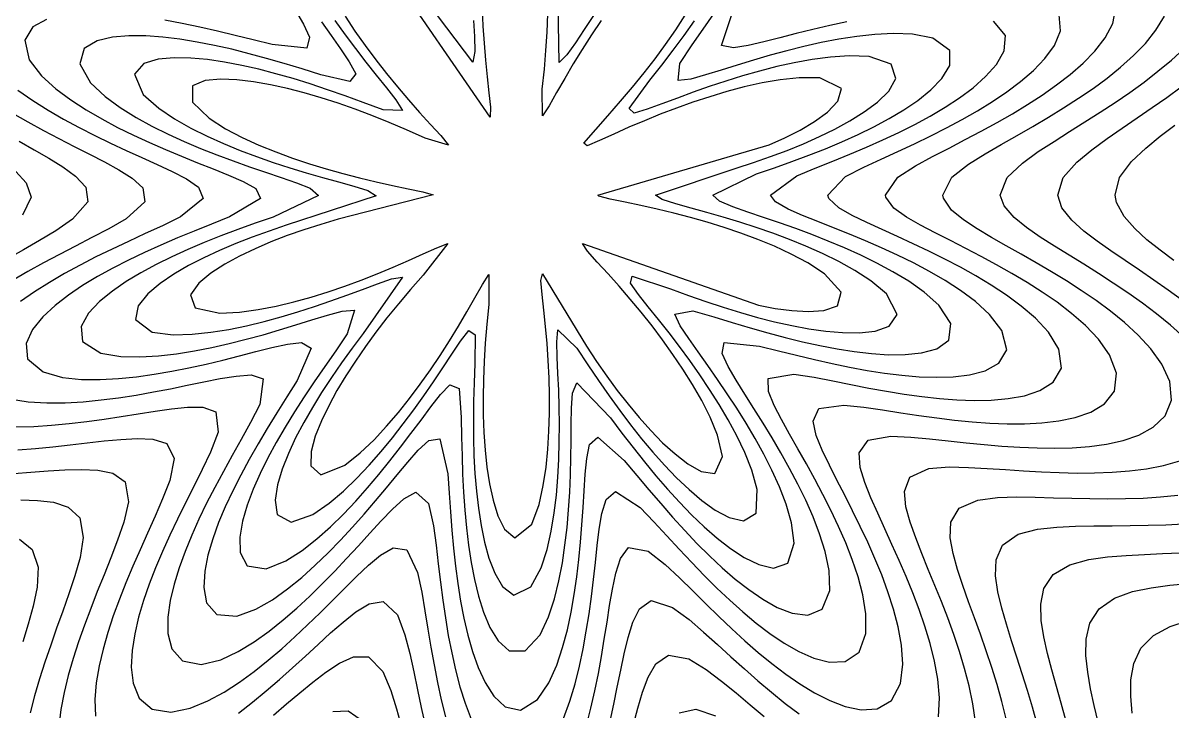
# Model space of a CAD drawing. Extents: x -29.3 to 29.3, y -30.6 to 30.6.
# Drawn here: x -9.74 to 12.98, y -10.2 to 3.41 of the extents above; entities that cross this region are included whole.
import ezdxf

# ---------------------------------------------------------------- set-up
doc = ezdxf.new("R2010")
doc.units = 0
doc.header["$MEASUREMENT"] = 0
doc.layers.get('0').update_dxf_attribs({"linetype": 'CONTINUOUS'})

msp = doc.modelspace()

# ---------------------------------------------------------------- linework, layer by layer
for points in [[(-0.662156, 3.688729), (-0.647646, 3.344615), (-0.62604, 3.004638), (-0.598224, 2.670003), (-0.565416, 2.342982), (-0.529941, 2.028476), (-0.498268, 1.740194), (-0.503238, 1.545787), (-2.569283, 4.542661)], [(1.535735, 3.554263), (1.354306, 3.279778), (1.179856, 3.014642), (1.01298, 2.774094), (0.858376, 2.627589), (0.834803, 4.144458)], [(-4.354295, 3.652652), (-4.195803, 3.38297), (-4.078216, 3.124499), (-4.128517, 2.911057), (-4.816177, 2.980079), (-5.189907, 3.071777), (-5.54874, 3.161747), (-5.901019, 3.247237), (-6.249828, 3.326693), (-6.596598, 3.39889), (-6.942017, 3.462634)], [(-0.832383, 3.454381), (-0.817635, 3.137104), (-0.810992, 2.843836), (-0.848406, 2.631755), (-1.712393, 3.774161)], [(1.398912, -10.486321), (1.487477, -10.143859), (1.565028, -9.80135), (1.6337, -9.459431), (1.695346, -9.118718), (1.75177, -8.779912), (1.804976, -8.443942), (1.857544, -8.112219), (1.913363, -7.787198), (1.979368, -7.473882), (2.070811, -7.184949), (2.232693, -6.965526), (2.622091, -7.03623), (2.956883, -7.301655), (3.236426, -7.564952), (3.500222, -7.824721), (3.758252, -8.080121), (4.014854, -8.330381), (4.272446, -8.574694), (4.532624, -8.812129), (4.796598, -9.041551), (5.0654, -9.261501), (5.340001, -9.470037), (5.621378, -9.664454), (5.910544, -9.840807), (6.208488, -9.993002), (6.51585, -10.110972), (6.831634, -10.176697), (7.148163, -10.155711), (7.433004, -9.988449), (7.608805, -9.654819), (7.65578, -9.270577), (7.629795, -8.89511), (7.563312, -8.533095), (7.471031, -8.182583), (7.360671, -7.841596), (7.236891, -7.508638), (7.102835, -7.182597), (6.960859, -6.862628), (6.812919, -6.548067), (6.660851, -6.238375), (6.506621, -5.933091), (6.352667, -5.631814), (6.202516, -5.334195), (6.062142, -5.040014), (5.943754, -4.749594), (5.879511, -4.466286), (5.992485, -4.217381), (6.488417, -4.152886), (6.883626, -4.192845), (7.255388, -4.246085), (7.617209, -4.301627), (7.973669, -4.355169), (8.326842, -4.404243), (8.677772, -4.447027), (9.026956, -4.48189), (9.37453, -4.507147), (9.720305, -4.520855), (10.063715, -4.52059), (10.403646, -4.503124), (10.738041, -4.463893), (11.063012, -4.396049), (11.37071, -4.28865), (11.6437, -4.123361), (11.84037, -3.871546), (11.880307, -3.520108), (11.743577, -3.15652), (11.522047, -2.845833), (11.265517, -2.576901), (10.990798, -2.336709), (10.704996, -2.11745), (10.411833, -1.914288), (10.113592, -1.72398), (9.811872, -1.544176), (9.507944, -1.373035), (9.202967, -1.208981), (8.89816, -1.050518), (8.595018, -0.896029), (8.295661, -0.74351), (8.00358, -0.590052), (7.725563, -0.430671), (7.478009, -0.254978), (7.315992, -0.034835), (7.309656, 0), (7.554049, 0.360157), (7.905473, 0.583003), (8.240845, 0.764525), (8.568516, 0.934174), (8.890394, 1.100483), (9.206968, 1.267448), (9.518157, 1.437475), (9.823525, 1.612306), (10.122319, 1.793423), (10.413416, 1.982262), (10.695185, 2.180369), (10.965225, 2.389558), (11.21988, 2.612085), (11.453264, 2.850882), (11.65521, 3.10981), (11.806565, 3.393549), (11.868499, 3.704664)], [(-9.280442, 3.47356), (-9.550252, 3.327197), (-9.71067, 3.063678), (-9.620165, 2.678931), (-9.375875, 2.361895), (-9.095223, 2.106673), (-8.799717, 1.886324), (-8.495848, 1.689171), (-8.18661, 1.509148), (-7.873753, 1.342612), (-7.558496, 1.187128), (-7.241826, 1.040916), (-6.92468, 0.902552), (-6.608101, 0.770764), (-6.293449, 0.644243), (-5.982779, 0.52139), (-5.679748, 0.399813), (-5.392234, 0.275033), (-5.14298, 0.135929), (-5.046221, -0.062015), (-5.65754, -0.423946), (-6.013307, -0.569063), (-6.356248, -0.707126), (-6.691319, -0.84507), (-7.020059, -0.985916), (-7.342884, -1.131474), (-7.659638, -1.28311), (-7.969732, -1.442067), (-8.27212, -1.609652), (-8.565143, -1.787392), (-8.846193, -1.977222), (-9.11099, -2.181753), (-9.351982, -2.404701), (-9.554293, -2.651507), (-9.683898, -2.929398), (-9.652726, -3.237263), (-9.347585, -3.49178), (-8.963561, -3.601944), (-8.586734, -3.642211), (-8.218346, -3.64604), (-7.856788, -3.626417), (-7.500933, -3.58991), (-7.150063, -3.540447), (-6.803738, -3.480692), (-6.461716, -3.412652), (-6.123922, -3.338025), (-5.790458, -3.258457), (-5.46166, -3.175814), (-5.138268, -3.092625), (-4.821865, -3.013039), (-4.516292, -2.945489), (-4.233841, -2.913059), (-4.044687, -3.024363), (-4.323859, -3.6618), (-4.526513, -3.988751), (-4.722925, -4.30217), (-4.913049, -4.610771), (-5.096356, -4.917953), (-5.272125, -5.225446), (-5.439431, -5.534272), (-5.597071, -5.845096), (-5.743442, -6.158363), (-5.876319, -6.474339), (-5.99248, -6.79306), (-6.086972, -7.114137), (-6.15159, -7.436166), (-6.171296, -7.754899), (-6.114803, -8.056523), (-5.912462, -8.289709), (-5.517903, -8.320937), (-5.141294, -8.186001), (-4.812073, -7.997731), (-4.511345, -7.784657), (-4.23005, -7.556502), (-3.963364, -7.317971), (-3.708371, -7.071846), (-3.463136, -6.820034), (-3.226276, -6.564021), (-2.996726, -6.305139), (-2.7736, -6.044775), (-2.556072, -5.784628), (-2.343258, -5.527157), (-2.134007, -5.276593), (-1.926491, -5.041866), (-1.71714, -4.84825), (-1.498909, -4.819804), (-1.345228, -5.509875), (-1.317117, -5.893171), (-1.291788, -6.262035), (-1.264154, -6.62336), (-1.231813, -6.979554), (-1.193169, -7.331576), (-1.146875, -7.679703), (-1.091566, -8.02376), (-1.025677, -8.363157), (-0.947247, -8.696793), (-0.853632, -9.022788), (-0.741034, -9.337888), (-0.603598, -9.636076), (-0.431575, -9.90493), (-0.207624, -10.114454), (0.094422, -10.180926), (0.431062, -9.970491), (0.654945, -9.639454), (0.809903, -9.29354), (0.927514, -8.944372), (1.020672, -8.594447), (1.095986, -8.244725), (1.157426, -7.895739), (1.207661, -7.547893), (1.248678, -7.201577), (1.282119, -6.857245), (1.309515, -6.5155), (1.332536, -6.177239), (1.353356, -5.843941), (1.375422, -5.518385), (1.405543, -5.206805), (1.461779, -4.927914), (1.625039, -4.781057), (2.14738, -5.24489), (2.395635, -5.538611), (2.632999, -5.822231), (2.867743, -6.098387), (3.103252, -6.367622), (3.341391, -6.629782), (3.583419, -6.884302), (3.830336, -7.130243), (4.083062, -7.366216), (4.342538, -7.590183), (4.609795, -7.799086), (4.885992, -7.988087), (5.17233, -8.14893), (5.469412, -8.265961), (5.773736, -8.30505), (6.057826, -8.183849), (6.208727, -7.817628), (6.196405, -7.417868), (6.118928, -7.046668), (6.009122, -6.694874), (5.878997, -6.356887), (5.734506, -6.029578), (5.57919, -5.711038), (5.415456, -5.400017), (5.245146, -5.095661), (5.069855, -4.797368), (4.891175, -4.504726), (4.710978, -4.217475), (4.531882, -3.935532), (4.358276, -3.659116), (4.199246, -3.38925), (4.080045, -3.130376), (4.121725, -2.914413), (4.823491, -2.981794), (5.196775, -3.073503), (5.555436, -3.163408), (5.907628, -3.248797), (6.256389, -3.328126), (6.603128, -3.400175), (6.948525, -3.463747), (7.292837, -3.517492), (7.635987, -3.559741), (7.977535, -3.588288), (8.316512, -3.600042), (8.651, -3.59039), (8.977094, -3.551915), (9.286013, -3.471528), (9.554651, -3.323514), (9.711681, -3.057184), (9.616252, -2.672039), (9.370764, -2.356598), (9.089718, -2.102215), (8.794012, -1.882389), (8.490018, -1.685607), (8.180697, -1.505869), (7.867785, -1.339563), (7.552492, -1.184269), (7.235804, -1.038219), (6.918658, -0.899992), (6.602102, -0.768317), (6.287503, -0.641882), (5.976937, -0.519079), (5.674106, -0.397492), (5.387024, -0.272581), (5.138989, -0.132984), (5.036202, 0), (5.561504, 0.383053), (5.922771, 0.532626), (6.268297, 0.671555), (6.605188, 0.809159), (6.935497, 0.949051), (7.25985, 1.093247), (7.578216, 1.243188), (7.890115, 1.400129), (8.194629, 1.565345), (8.490281, 1.74029), (8.774757, 1.926771), (9.044313, 2.127193), (9.29249, 2.344931), (9.506964, 2.584916), (9.660707, 2.854076), (9.684787, 3.15643), (9.445603, 3.441267)], [(-3.844204, 3.431029), (-3.651741, 3.159468), (-3.464295, 2.89486), (-3.291401, 2.639263), (-3.162986, 2.400716), (-3.278804, 2.247804), (-3.856334, 2.383999), (-4.22546, 2.497026), (-4.579713, 2.604529), (-4.927832, 2.705627), (-5.272894, 2.799538), (-5.616288, 2.885458), (-5.958669, 2.96245), (-6.300277, 3.02934), (-6.641024, 3.084582), (-6.980462, 3.126036), (-7.317591, 3.150593), (-7.650384, 3.153437), (-7.974517, 3.126458), (-8.279502, 3.054328), (-8.533996, 2.903455), (-8.622752, 2.599838), (-8.409393, 2.222972), (-8.122672, 1.953759), (-7.819866, 1.732973), (-7.509153, 1.540213), (-7.193577, 1.366886), (-6.874775, 1.208406), (-6.553833, 1.061951), (-6.231615, 0.925604), (-5.908926, 0.797939), (-5.586649, 0.677798), (-5.265911, 0.564106), (-4.948389, 0.45569), (-4.636977, 0.350948), (-4.337688, 0.247064), (-4.066862, 0.137353), (-3.898885, -0.003747), (-4.797287, -0.433096), (-5.149919, -0.554609), (-5.492872, -0.676753), (-5.828803, -0.802442), (-6.158602, -0.933296), (-6.482387, -1.070506), (-6.799774, -1.215158), (-7.109913, -1.368411), (-7.411366, -1.531649), (-7.701804, -1.706663), (-7.977331, -1.895926), (-8.230926, -2.103061), (-8.448301, -2.333652), (-8.594581, -2.596043), (-8.565032, -2.892508), (-8.206282, -3.119581), (-7.811194, -3.187773), (-7.433401, -3.197205), (-7.066626, -3.176), (-6.707809, -3.134648), (-6.355368, -3.078481), (-6.008413, -3.010732), (-5.666444, -2.933616), (-5.329222, -2.848835), (-4.996727, -2.757864), (-4.669173, -2.662194), (-4.347116, -2.563621), (-4.031725, -2.464794), (-3.725593, -2.370565), (-3.435702, -2.292513), (-3.190747, -2.272978), (-3.330263, -2.74154), (-3.560954, -3.076861), (-3.777579, -3.385523), (-3.985588, -3.686893), (-4.1858, -3.98616), (-4.37813, -4.285571), (-4.562073, -4.586332), (-4.736787, -4.889186), (-4.901042, -5.194626), (-5.05307, -5.502974), (-5.190272, -5.814377), (-5.308648, -6.128688), (-5.401594, -6.445081), (-5.457027, -6.760825), (-5.449376, -7.066663), (-5.314018, -7.324731), (-4.933759, -7.38426), (-4.549462, -7.230421), (-4.226768, -7.02425), (-3.935461, -6.79617), (-3.664448, -6.554932), (-3.408402, -6.304604), (-3.164284, -6.047571), (-2.930163, -5.785469), (-2.704716, -5.519591), (-2.486978, -5.251113), (-2.276202, -4.981299), (-2.071761, -4.711744), (-1.873058, -4.444857), (-1.679403, -4.184994), (-1.4898, -3.942015), (-1.302638, -3.747629), (-1.121878, -3.82274), (-1.075814, -4.39668), (-1.069188, -4.783146), (-1.062015, -5.153478), (-1.050688, -5.515915), (-1.033496, -5.873193), (-1.00924, -6.226403), (-0.976828, -6.575889), (-0.935072, -6.921524), (-0.882534, -7.262757), (-0.81733, -7.59851), (-0.736829, -7.926893), (-0.63711, -8.244529), (-0.511859, -8.544889), (-0.349874, -8.813508), (-0.129185, -9.011045), (0.18518, -9.007799), (0.480706, -8.691078), (0.649459, -8.335257), (0.766523, -7.979029), (0.854256, -7.623933), (0.921889, -7.270217), (0.974338, -6.918016), (1.014644, -6.567493), (1.044912, -6.218875), (1.06675, -5.872486), (1.081537, -5.528801), (1.090639, -5.188558), (1.095683, -4.852975), (1.099066, -4.524282), (1.105261, -4.207254), (1.125454, -3.915075), (1.205409, -3.708401), (1.875024, -4.402916), (2.100057, -4.7017), (2.322224, -4.990827), (2.545384, -5.272109), (2.771442, -5.545962), (3.0016, -5.81217), (3.236785, -6.070071), (3.477841, -6.318539), (3.725632, -6.555844), (3.981129, -6.77932), (4.245466, -6.984686), (4.519916, -7.164532), (4.805461, -7.304479), (5.09993, -7.371518), (5.378001, -7.273817), (5.503161, -6.876887), (5.45297, -6.475874), (5.348115, -6.111483), (5.216346, -5.767819), (5.067342, -5.43832), (4.905919, -5.119664), (4.734978, -4.80993), (4.556525, -4.507913), (4.372126, -4.212832), (4.183182, -3.92419), (3.99116, -3.641714), (3.797889, -3.365354), (3.606126, -3.095368), (3.420958, -2.83264), (3.254443, -2.57992), (3.149379, -2.34934), (3.501035, -2.284836), (3.918043, -2.402662), (4.283551, -2.514858), (4.636462, -2.621378), (4.983941, -2.721363), (5.328665, -2.814036), (5.671863, -2.898576), (6.014111, -2.974017), (6.355594, -3.039137), (6.69617, -3.092308), (7.03532, -3.131266), (7.371923, -3.15269), (7.703697, -3.151373), (8.025706, -3.1184), (8.325628, -3.036549), (8.565106, -2.867178), (8.60461, -2.53278), (8.366656, -2.17626), (8.076319, -1.917012), (7.771967, -1.701451), (7.460351, -1.512132), (7.144186, -1.341355), (6.824988, -1.1849), (6.503794, -1.040127), (6.18145, -0.905214), (5.858763, -0.778792), (5.536641, -0.659723), (5.216274, -0.546935), (4.899465, -0.439213), (4.589417, -0.334839), (4.293004, -0.230662), (4.030013, -0.118763), (3.899475, 0), (4.762315, 0.42113), (5.116178, 0.542851), (5.459909, 0.664772), (5.796466, 0.790035), (6.126846, 0.920332), (6.451224, 1.056877), (6.769262, 1.200757), (7.080156, 1.353119), (7.382537, 1.515318), (7.674182, 1.689095), (7.951395, 1.876839), (8.207576, 2.082033), (8.42948, 2.310026), (8.585436, 2.568919), (8.581632, 2.863262), (8.246097, 3.107006), (7.84893, 3.184464), (7.469792, 3.197879), (7.102109, 3.179077), (6.7426, 3.13941), (6.389582, 3.084527), (6.042117, 3.017802), (5.699675, 2.941521), (5.361993, 2.857422), (5.02903, 2.766993), (4.700976, 2.671711), (4.378343, 2.573325), (4.062219, 2.474362), (3.75499, 2.379347), (3.462906, 2.298762), (3.210204, 2.268832), (3.245658, 2.608461), (3.488475, 2.9733), (3.708494, 3.286831), (3.919124, 3.589734)], [(-3.574815, 3.454424), (-3.373978, 3.173563), (-3.169702, 2.89952), (-2.963532, 2.632407), (-2.757792, 2.372757), (-2.556813, 2.121948), (-2.371077, 1.883758), (-2.23951, 1.673401), (-2.624471, 1.689568), (-3.018508, 1.834286), (-3.374798, 1.965307), (-3.721083, 2.087563), (-4.063177, 2.201597), (-4.403287, 2.307264), (-4.742419, 2.404086), (-5.081015, 2.491301), (-5.419169, 2.567801), (-5.75666, 2.631998), (-6.092862, 2.681565), (-6.426454, 2.712922), (-6.754652, 2.720151), (-7.070959, 2.692357), (-7.356853, 2.605921), (-7.539687, 2.397519), (-7.365166, 1.99016), (-7.06119, 1.720025), (-6.746576, 1.509065), (-6.426705, 1.328129), (-6.103493, 1.167189), (-5.778034, 1.021333), (-5.451111, 0.887698), (-5.12339, 0.764428), (-4.795536, 0.650214), (-4.468321, 0.54406), (-4.142775, 0.445127), (-3.820474, 0.352579), (-3.504208, 0.265356), (-3.199906, 0.181608), (-2.9243, 0.096663), (-2.761782, -0.010378), (-4.540194, -0.593761), (-4.878201, -0.707456), (-5.210191, -0.827622), (-5.536138, -0.955139), (-5.855525, -1.090943), (-6.167312, -1.236155), (-6.469736, -1.392237), (-6.759826, -1.561218), (-7.032275, -1.746092), (-7.276468, -1.951571), (-7.466878, -2.185413), (-7.521823, -2.457199), (-7.187413, -2.704873), (-6.77668, -2.757758), (-6.395698, -2.748534), (-6.029082, -2.709916), (-5.671916, -2.652278), (-5.321999, -2.580628), (-4.978189, -2.497918), (-4.639878, -2.40613), (-4.306799, -2.306756), (-3.978953, -2.201067), (-3.656634, -2.090334), (-3.340551, -1.976089), (-3.032178, -1.860652), (-2.734799, -1.748486), (-2.457533, -1.651177), (-2.242498, -1.619256), (-3.014259, -2.734672), (-3.233279, -3.025193), (-3.443549, -3.315441), (-3.645247, -3.606965), (-3.838015, -3.900627), (-4.021075, -4.196965), (-4.193174, -4.496338), (-4.352406, -4.798961), (-4.495825, -5.104859), (-4.618637, -5.413657), (-4.7123, -5.723912), (-4.759334, -6.030669), (-4.715356, -6.313814), (-4.442022, -6.46398), (-4.014411, -6.310612), (-3.691172, -6.090091), (-3.406025, -5.849314), (-3.143211, -5.596756), (-2.89627, -5.336061), (-2.661809, -5.069312), (-2.437795, -4.797924), (-2.222915, -4.523011), (-2.016283, -4.24559), (-1.817293, -3.966759), (-1.62554, -3.687917), (-1.440782, -3.411199), (-1.262948, -3.140527), (-1.092274, -2.884963), (-0.930358, -2.67486), (-0.798949, -2.75951), (-0.806952, -3.323927), (-0.822527, -3.709421), (-0.833472, -4.079173), (-0.838183, -4.441344), (-0.83577, -4.79863), (-0.825473, -5.152097), (-0.806469, -5.502081), (-0.777753, -5.848449), (-0.738003, -6.190639), (-0.685397, -6.527541), (-0.617277, -6.857165), (-0.529507, -7.175821), (-0.415062, -7.475958), (-0.260453, -7.739175), (-0.035762, -7.906121), (0.298511, -7.745369), (0.501852, -7.368632), (0.619628, -7.002206), (0.701258, -6.640876), (0.760344, -6.282838), (0.803048, -5.927432), (0.832843, -5.574431), (0.851959, -5.223834), (0.861983, -4.875816), (0.864164, -4.530729), (0.859621, -4.189182), (0.849549, -3.852203), (0.835551, -3.521661), (0.820433, -3.201388), (0.81084, -2.901206), (0.831587, -2.659989), (1.206902, -3.022496), (1.428469, -3.355315), (1.638016, -3.666061), (1.846456, -3.965534), (2.057042, -4.256406), (2.271323, -4.539477), (2.490271, -4.814762), (2.714655, -5.081757), (2.945201, -5.339466), (3.182687, -5.586259), (3.428022, -5.819538), (3.6823, -6.034996), (3.946784, -6.224872), (4.222376, -6.373148), (4.505584, -6.438826), (4.752712, -6.283858), (4.771414, -5.819599), (4.667563, -5.438276), (4.529648, -5.089817), (4.372592, -4.759933), (4.202378, -4.443091), (4.022239, -4.136499), (3.834243, -3.83856), (3.639903, -3.548311), (3.440476, -3.265182), (3.237182, -2.9889), (3.031431, -2.719473), (2.82521, -2.457272), (2.62196, -2.203314), (2.429249, -1.960243), (2.270682, -1.737034), (2.305496, -1.600345), (3.060638, -1.849946), (3.415191, -1.979875), (3.760805, -2.101171), (4.102589, -2.214253), (4.442549, -2.318926), (4.781604, -2.414683), (5.12015, -2.500722), (5.458245, -2.575891), (5.795629, -2.638534), (6.131615, -2.686209), (6.464765, -2.715139), (6.792033, -2.719016), (7.106174, -2.686034), (7.385891, -2.590013), (7.544222, -2.359485), (7.330179, -1.952585), (7.024258, -1.692836), (6.708863, -1.48631), (6.38852, -1.30812), (6.064993, -1.149171), (5.739323, -1.004888), (5.412272, -0.872566), (5.084499, -0.75043), (4.756677, -0.63722), (4.429599, -0.531965), (4.10434, -0.433834), (3.782574, -0.341981), (3.467319, -0.255293), (3.165161, -0.171746), (2.895569, -0.08597), (2.762747, 0), (4.360796, 0.536537), (4.702144, 0.647227), (5.03725, 0.763896), (5.366393, 0.887457), (5.689306, 1.018801), (6.005236, 1.158934), (6.312837, 1.309119), (6.609855, 1.471052), (6.892415, 1.647156), (7.153259, 1.841119), (7.376715, 2.058908), (7.520139, 2.310056), (7.427861, 2.593152), (6.990562, 2.741931), (6.59715, 2.758231), (6.223785, 2.733401), (5.861947, 2.685099), (5.508343, 2.620484), (5.161369, 2.543397), (4.820169, 2.456256), (4.484309, 2.360772), (4.153647, 2.258308), (3.828315, 2.150106), (3.508774, 2.037518), (3.196022, 1.922349), (2.892163, 1.807646), (2.602276, 1.700063), (2.343271, 1.620567), (2.243219, 1.717455), (2.653995, 2.274579), (2.890093, 2.574197), (3.114318, 2.866085), (3.329317, 3.156217), (3.53573, 3.446904)], [(-3.375245, 3.544134), (-3.179876, 3.24776), (-2.977576, 2.960129), (-2.769539, 2.680427), (-2.556792, 2.40825), (-2.340378, 2.143539), (-2.121576, 1.886606), (-1.902336, 1.638316), (-1.686361, 1.400651), (-1.482914, 1.178716), (-1.328379, 0.992112), (-1.792185, 1.129901), (-2.158797, 1.29304), (-2.503916, 1.439786), (-2.842503, 1.575772), (-3.178476, 1.702298), (-3.513389, 1.819624), (-3.847935, 1.92751), (-4.182373, 2.025327), (-4.51666, 2.112027), (-4.850441, 2.18599), (-5.18289, 2.244714), (-5.51229, 2.284133), (-5.834819, 2.297047), (-6.14047, 2.268714), (-6.393797, 2.16084), (-6.395547, 1.843026), (-6.064128, 1.525302), (-5.736992, 1.316384), (-5.408275, 1.143411), (-5.077943, 0.992243), (-4.74637, 0.856971), (-4.413978, 0.734439), (-4.08121, 0.622731), (-3.748571, 0.520592), (-3.416688, 0.427159), (-3.086431, 0.341808), (-2.759145, 0.264063), (-2.437195, 0.193472), (-2.125492, 0.129387), (-1.837245, 0.070138), (-1.632132, 0.007527), (-3.513339, -0.474353), (-3.854273, -0.575083), (-4.189336, -0.683131), (-4.518456, -0.799139), (-4.841068, -0.923897), (-5.156046, -1.058446), (-5.461443, -1.204238), (-5.753845, -1.363393), (-6.026773, -1.539211), (-6.265908, -1.737191), (-6.430137, -1.966779), (-6.338915, -2.22888), (-5.854746, -2.329864), (-5.463355, -2.312185), (-5.093864, -2.261882), (-4.73652, -2.192049), (-4.387798, -2.10815), (-4.046043, -2.013172), (-3.710417, -1.90902), (-3.380543, -1.797052), (-3.056379, -1.678356), (-2.738217, -1.553941), (-2.426789, -1.42495), (-2.1236, -1.293025), (-1.831873, -1.161248), (-1.559988, -1.037478), (-1.342063, -0.954361), (-1.833155, -1.582021), (-2.083295, -1.866748), (-2.319953, -2.147014), (-2.546432, -2.427165), (-2.763741, -2.708891), (-2.972012, -2.993038), (-3.170847, -3.280103), (-3.359364, -3.5704), (-3.536094, -3.864124), (-3.698696, -4.161317), (-3.843323, -4.461725), (-3.963138, -4.764311), (-4.044227, -5.065487), (-4.050981, -5.350632), (-3.852311, -5.529826), (-3.381809, -5.336346), (-3.073185, -5.092783), (-2.802675, -4.83536), (-2.55386, -4.569139), (-2.32047, -4.296528), (-2.099329, -4.018999), (-1.8886, -3.737609), (-1.687156, -3.453239), (-1.494308, -3.166745), (-1.309686, -2.879104), (-1.133201, -2.591647), (-0.965085, -2.306533), (-0.806103, -2.028003), (-0.658315, -1.766809), (-0.529527, -1.565939), (-0.532731, -2.162989), (-0.572066, -2.551774), (-0.602811, -2.922154), (-0.625381, -3.284534), (-0.639722, -3.642057), (-0.645545, -3.995949), (-0.642351, -4.346632), (-0.629391, -4.694045), (-0.60558, -5.037711), (-0.56934, -5.376638), (-0.518292, -5.709002), (-0.44864, -6.031366), (-0.353753, -6.336509), (-0.220281, -6.605976), (-0.015291, -6.773101), (0.315555, -6.505514), (0.46075, -6.113627), (0.544439, -5.742007), (0.599476, -5.377899), (0.635617, -5.018348), (0.657472, -4.662277), (0.667694, -4.309275), (0.667999, -3.959265), (0.659604, -3.612414), (0.643456, -3.269142), (0.620397, -2.930215), (0.591353, -2.597011), (0.557687, -2.272181), (0.522216, -1.961705), (0.493583, -1.683805), (0.527331, -1.55205), (1.399223, -2.985633), (1.597211, -3.284372), (1.799856, -3.575114), (2.007832, -3.857986), (2.221714, -4.132564), (2.44209, -4.3979), (2.669638, -4.652371), (2.905188, -4.893292), (3.149763, -5.116023), (3.404502, -5.311701), (3.669708, -5.460216), (3.936508, -5.500104), (4.089415, -5.16623), (3.990501, -4.74221), (3.844395, -4.386457), (3.677688, -4.056226), (3.497584, -3.741768), (3.307525, -3.439004), (3.109568, -3.145825), (2.90513, -2.861047), (2.695325, -2.584014), (2.481166, -2.314449), (2.263746, -2.05241), (2.044513, -1.798374), (1.825843, -1.553499), (1.612669, -1.320479), (1.418964, -1.106973), (1.317175, -0.951626), (4.79812, -2.175314), (5.130861, -2.236646), (5.460915, -2.279462), (5.784937, -2.297229), (6.094457, -2.276941), (6.361218, -2.186317), (6.435852, -1.916634), (6.103308, -1.554356), (5.77627, -1.339077), (5.447763, -1.162828), (5.117607, -1.00944), (4.78616, -0.872464), (4.453843, -0.748523), (4.121096, -0.635594), (3.788412, -0.53236), (3.456398, -0.43792), (3.125888, -0.351628), (2.798149, -0.272994), (2.475376, -0.201572), (2.162017, -0.13676), (1.86958, -0.077113), (1.645575, -0.01617), (1.62602, 0), (5.014482, 0.996233), (5.32453, 1.13672), (5.623378, 1.289503), (5.906246, 1.45726), (6.163375, 1.644317), (6.370326, 1.858125), (6.43984, 2.109211), (6.014963, 2.320221), (5.607747, 2.323958), (5.231817, 2.283631), (4.870465, 2.220319), (4.518743, 2.141299), (4.174486, 2.050243), (3.836608, 1.949378), (3.504581, 1.840226), (3.178244, 1.723955), (2.857754, 1.60158), (2.543657, 1.474165), (2.237101, 1.343097), (1.940469, 1.210729), (1.659404, 1.08235), (1.41239, 0.975489), (1.343769, 1.030682), (1.824351, 1.57218), (2.075075, 1.857218), (2.312114, 2.137538), (2.538915, 2.417658), (2.756529, 2.699314), (2.96511, 2.98337), (3.164276, 3.27033), (3.353162, 3.560514)], [(1.690822, 3.45855), (1.497819, 3.172087), (1.313046, 2.884457), (1.136408, 2.596981), (0.968132, 2.311794), (0.808968, 2.033077), (0.660934, 1.771365), (0.531596, 1.568256), (0.525431, 2.095959), (0.566303, 2.490565), (0.598389, 2.862841), (0.622279, 3.226221), (0.637967, 3.584418)], [(0.941597, -10.348328), (1.068326, -10.005401), (1.172262, -9.660264), (1.259131, -9.314338), (1.332602, -8.968438), (1.395267, -8.623151), (1.449142, -8.27899), (1.495962, -7.936499), (1.537422, -7.596355), (1.575433, -7.259522), (1.612544, -6.927555), (1.652799, -6.603332), (1.704037, -6.293209), (1.786, -6.015599), (1.974627, -5.856562), (2.458518, -6.176803), (2.732608, -6.459117), (2.986527, -6.733293), (3.234046, -7.001293), (3.480191, -7.263267), (3.727535, -7.518857), (3.977695, -7.767414), (4.231864, -8.008007), (4.491055, -8.239355), (4.756225, -8.459681), (5.028362, -8.666445), (5.308531, -8.855861), (5.597848, -9.021936), (5.897224, -9.15443), (6.206107, -9.234029), (6.5167, -9.220381), (6.788714, -9.034553), (6.922069, -8.664566), (6.923678, -8.274247), (6.863836, -7.903177), (6.770619, -7.548088), (6.655874, -7.205283), (6.525811, -6.872312), (6.384231, -6.547542), (6.233755, -6.229834), (6.076404, -5.918366), (5.913928, -5.612518), (5.748062, -5.311815), (5.580802, -5.01589), (5.414856, -4.724475), (5.254553, -4.437461), (5.108256, -4.155167), (4.996603, -3.879757), (4.995346, -3.626007), (5.49943, -3.536361), (5.899822, -3.599117), (6.270446, -3.671156), (6.630143, -3.743204), (6.984339, -3.811835), (7.335347, -3.875059), (7.684298, -3.931347), (8.031732, -3.97926), (8.377808, -4.017237), (8.722357, -4.043405), (9.064823, -4.055342), (9.404072, -4.049719), (9.737935, -4.021658), (10.062126, -3.963512), (10.367381, -3.862309), (10.630994, -3.694441), (10.791857, -3.420419), (10.742906, -3.044606), (10.535507, -2.708303), (10.276673, -2.431035), (9.996527, -2.190566), (9.704645, -1.974934), (9.405335, -1.777593), (9.101014, -1.59453), (8.793276, -1.423033), (8.483332, -1.261112), (8.172245, -1.107165), (7.861102, -0.959772), (7.551195, -0.817503), (7.244326, -0.678682), (6.943404, -0.540988), (6.654001, -0.400546), (6.389389, -0.249326), (6.194382, -0.06487), (6.172929, 0), (6.520722, 0.367511), (6.882151, 0.553013), (7.224546, 0.712797), (7.558028, 0.865983), (7.885029, 1.018628), (8.206267, 1.173731), (8.521767, 1.333206), (8.831129, 1.498539), (9.13357, 1.671088), (9.427862, 1.852266), (9.712146, 2.043699), (9.983571, 2.247405), (10.237559, 2.466042), (10.466232, 2.703254), (10.654664, 2.964062), (10.771086, 3.254243), (10.743828, 3.570292)], [(6.551022, 3.431203), (6.212117, 3.358147), (5.877496, 3.279709), (5.547423, 3.197665), (5.222507, 3.114311), (4.904035, 3.033217), (4.594992, 2.961223), (4.304094, 2.915399), (4.072124, 2.962584), (4.282259, 3.592467)], [(8.363688, -10.315906), (8.38124, -9.939444), (8.348051, -9.571479), (8.282834, -9.213532), (8.195553, -8.864595), (8.092126, -8.523478), (7.97645, -8.189166), (7.851345, -7.860831), (7.71905, -7.537797), (7.581538, -7.219488), (7.440764, -6.905401), (7.298932, -6.59507), (7.1589, -6.288045), (7.02493, -5.983898), (6.90441, -5.682317), (6.812639, -5.383672), (6.789672, -5.092471), (6.969917, -4.843582), (7.416764, -4.765923), (7.811355, -4.780876), (8.185142, -4.814896), (8.549245, -4.854211), (8.907868, -4.893362), (9.262997, -4.929301), (9.615656, -4.959882), (9.966343, -4.983293), (10.315205, -4.99776), (10.662077, -5.00134), (11.006447, -4.99171), (11.347318, -4.965901), (11.682909, -4.919892), (12.010015, -4.847937), (12.322607, -4.741399), (12.608504, -4.586811), (12.841559, -4.363904), (12.969145, -4.053346), (12.936396, -3.684637), (12.777565, -3.337851), (12.557934, -3.034289), (12.308149, -2.764435), (12.04095, -2.519367), (11.762561, -2.293145), (11.476526, -2.081771), (11.185137, -1.882392), (10.890052, -1.692839), (10.592623, -1.511331), (10.294099, -1.336281), (9.995802, -1.16612), (9.699355, -0.999101), (9.407042, -0.833016), (9.122574, -0.664655), (8.852996, -0.488625), (8.614573, -0.294208), (8.456557, -0.055459), (8.446384, 0), (8.625809, 0.35629), (8.956637, 0.612724), (9.281844, 0.815877), (9.601962, 1.002143), (9.91751, 1.182312), (10.228478, 1.361339), (10.534555, 1.542113), (10.835203, 1.726644), (11.129644, 1.916547), (11.416802, 2.113303), (11.69519, 2.318418), (11.962709, 2.533565), (12.216296, 2.760723), (12.451282, 3.00234), (12.660139, 3.261496), (12.829899, 3.541892)], [(13.217291, -2.812108), (12.950768, -2.571828), (12.675081, -2.346655), (12.392906, -2.133727), (12.106158, -1.930828), (11.81635, -1.736128), (11.524828, -1.547996), (11.232942, -1.364847), (10.942246, -1.184968), (10.654781, -1.006286), (10.373616, -0.825975), (10.104033, -0.639675), (9.856665, -0.439706), (9.657579, -0.210437), (9.583111, 0), (9.719302, 0.35409), (10.021632, 0.637593), (10.333893, 0.861843), (10.644962, 1.06465), (10.953197, 1.258652), (11.257838, 1.449697), (11.558243, 1.64115), (11.853713, 1.835285), (12.143407, 2.033861), (12.426266, 2.238412), (12.700901, 2.450425), (12.965439, 2.671469), (13.217257, 2.903314)], [(-9.847928, 2.077342), (-9.551854, 1.871711), (-9.249737, 1.682094), (-8.943495, 1.505248), (-8.634488, 1.338882), (-8.323828, 1.181236), (-8.012568, 1.030825), (-7.701875, 0.886247), (-7.393252, 0.745984), (-7.088958, 0.608098), (-6.792962, 0.469642), (-6.513678, 0.325154), (-6.274513, 0.161644), (-6.179417, -0.066033), (-6.632621, -0.428616), (-6.985911, -0.602184), (-7.325174, -0.758986), (-7.656575, -0.91158), (-7.981815, -1.064715), (-8.301353, -1.220953), (-8.615075, -1.382037), (-8.922464, -1.549389), (-9.222618, -1.724367), (-9.514144, -1.908431), (-9.794936, -2.103304)], [(13.185625, -2.078043), (12.902589, -1.874176), (12.617851, -1.676263), (12.332837, -1.482705), (12.049194, -1.291734), (11.769078, -1.101192), (11.495687, -0.908147), (11.234396, -0.708167), (10.995596, -0.493765), (10.802937, -0.250867), (10.719838, 0), (10.825941, 0.35276), (11.096036, 0.656435), (11.392779, 0.900766), (11.693364, 1.119858), (11.993353, 1.32756), (12.291007, 1.530498), (12.585246, 1.732484), (12.875158, 1.936052), (13.159806, 2.143105)], [(-9.949306, 1.624695), (-9.646235, 1.449825), (-9.341591, 1.282737), (-9.036544, 1.121922), (-8.732432, 0.965844), (-8.43103, 0.81272), (-8.135069, 0.660141), (-7.849455, 0.50429), (-7.584821, 0.337928), (-7.371351, 0.143822), (-7.336962, -0.132206), (-7.706069, -0.464139), (-8.048554, -0.662209), (-8.380257, -0.837088), (-8.70536, -1.004659), (-9.024976, -1.170883), (-9.339304, -1.338901), (-9.648101, -1.510769), (-9.950799, -1.688085)], [(13.013072, -1.290642), (12.743716, -1.087628), (12.483962, -0.879308), (12.241173, -0.660086), (12.029975, -0.42051), (11.883479, -0.144054), (11.856566, 0), (11.940966, 0.351917), (12.178774, 0.669897), (12.457793, 0.932704), (12.746501, 1.167586), (13.037319, 1.388747)], [(-9.818828, 1.066356), (-9.524502, 0.900207), (-9.236269, 0.733253), (-8.959455, 0.561201), (-8.705343, 0.376111), (-8.504225, 0.160265), (-8.465276, -0.132297), (-8.764253, -0.475265), (-9.092982, -0.700739), (-9.41595, -0.894793), (-9.734138, -1.077686), (-10.047797, -1.256936)], [(-9.888394, 0.468202), (-9.679979, 0.244383), (-9.582116, -0.03687), (-9.753154, -0.39386)], [(-10.010427, -4.027565), (-9.639008, -4.085521), (-9.272471, -4.106721), (-8.910965, -4.103613), (-8.55408, -4.082876), (-8.201437, -4.048636), (-7.852763, -4.003743), (-7.507898, -3.950375), (-7.166796, -3.890388), (-6.829537, -3.825579), (-6.496391, -3.757959), (-6.167936, -3.69018), (-5.845403, -3.626384), (-5.531668, -3.574402), (-5.235121, -3.553108), (-4.992932, -3.629528), (-5.061324, -4.134452), (-5.244718, -4.496307), (-5.427778, -4.826653), (-5.607484, -5.14653), (-5.782251, -5.462201), (-5.950899, -5.776496), (-6.112322, -6.090968), (-6.265322, -6.40658), (-6.408465, -6.723967), (-6.53992, -7.043549), (-6.657219, -7.365546), (-6.756855, -7.689912), (-6.833538, -8.016096), (-6.878702, -8.3424), (-6.877221, -8.664057), (-6.799778, -8.966893), (-6.590145, -9.205387), (-6.218391, -9.276518), (-5.834146, -9.183985), (-5.490204, -9.023825), (-5.174756, -8.831878), (-4.879352, -8.621031), (-4.599077, -8.397433), (-4.33085, -8.164636), (-4.072582, -7.924999), (-3.822748, -7.680294), (-3.580154, -7.432027), (-3.343783, -7.181669), (-3.112674, -6.93089), (-2.885792, -6.681912), (-2.661832, -6.43821), (-2.438836, -6.206241), (-2.213288, -6.001), (-1.977722, -5.871508), (-1.724015, -6.09443), (-1.626301, -6.536925), (-1.57493, -6.920281), (-1.531563, -7.288812), (-1.488536, -7.649599), (-1.442445, -8.005098), (-1.391201, -8.356291), (-1.333183, -8.703474), (-1.266882, -9.046502), (-1.190685, -9.384839), (-1.102685, -9.717489), (-1.000435, -10.042795), (-0.880596, -10.357999)], [(-9.889039, -4.579165), (-9.532607, -4.570535), (-9.179617, -4.548667), (-8.829983, -4.516367), (-8.483655, -4.475853), (-8.140645, -4.429073), (-7.801067, -4.377961), (-7.465189, -4.324722), (-7.133565, -4.27227), (-6.807349, -4.225114), (-6.489211, -4.191529), (-6.186698, -4.190348), (-5.929923, -4.280083), (-5.885298, -4.682073), (-6.035343, -5.07924), (-6.199513, -5.425729), (-6.365021, -5.756595), (-6.528079, -6.080788), (-6.686639, -6.402115), (-6.839196, -6.722591), (-6.984371, -7.04343), (-7.120705, -7.365422), (-7.246484, -7.689092), (-7.359542, -8.014757), (-7.456977, -8.342501), (-7.534678, -8.672055), (-7.586466, -9.002446), (-7.602418, -9.331102), (-7.565412, -9.651314), (-7.444515, -9.944565), (-7.192987, -10.160273), (-6.819381, -10.219263), (-6.440262, -10.142383), (-6.092064, -10.000304), (-5.768955, -9.824439), (-5.464603, -9.627859), (-5.174795, -9.417176), (-4.896699, -9.196303), (-4.628305, -8.967862), (-4.368094, -8.733817), (-4.114836, -8.495818), (-3.867452, -8.255446), (-3.624898, -8.014436), (-3.386032, -7.775005), (-3.14942, -7.540443), (-2.912979, -7.316473), (-2.673182, -7.115105), (-2.423131, -6.969078), (-2.150766, -7.009867), (-1.942289, -7.463008), (-1.858948, -7.850589), (-1.794913, -8.220357), (-1.735967, -8.581486), (-1.676693, -8.936938), (-1.614133, -9.287898), (-1.546244, -9.634785), (-1.471327, -9.97756), (-1.387733, -10.315822)], [(-9.844592, -5.034175), (-9.496957, -5.00698), (-9.15222, -4.973691), (-8.810519, -4.936342), (-8.47212, -4.897243), (-8.137531, -4.859406), (-7.807779, -4.827352), (-7.485153, -4.808985), (-7.175712, -4.82085), (-6.900387, -4.906911), (-6.754906, -5.205619), (-6.843466, -5.639773), (-6.982615, -6.004722), (-7.131164, -6.347485), (-7.28098, -6.68058), (-7.428538, -7.00906), (-7.571679, -7.335512), (-7.708722, -7.661456), (-7.838098, -7.987863), (-7.95814, -8.315378), (-8.066891, -8.644414), (-8.161892, -8.975167), (-8.23986, -9.307556), (-8.296173, -9.641041), (-8.323954, -9.974166), (-8.312373, -10.303432)], [(-9.927779, -5.501102), (-9.586534, -5.475849), (-9.248546, -5.451164), (-8.914576, -5.430956), (-8.586191, -5.421469), (-8.267074, -5.434232), (-7.967675, -5.494575), (-7.725718, -5.66902), (-7.66016, -6.062833), (-7.749141, -6.461413), (-7.872615, -6.822778), (-8.005858, -7.168012), (-8.141221, -7.50528), (-8.274988, -7.83847), (-8.404785, -8.169751), (-8.528759, -8.500462), (-8.645201, -8.831478), (-8.752328, -9.16338), (-8.848094, -9.496524), (-8.929974, -9.831042), (-8.994672, -10.166776), (-9.037651, -10.503082)], [(9.093659, -10.412972), (9.041942, -10.054155), (8.968093, -9.702899), (8.877818, -9.3585), (8.775004, -9.020214), (8.662522, -8.687372), (8.542685, -8.35938), (8.417542, -8.035709), (8.289116, -7.71587), (8.15966, -7.399388), (8.032019, -7.085788), (7.910285, -6.774587), (7.801183, -6.465357), (7.717558, -6.158109), (7.68888, -5.85536), (7.796805, -5.574999), (8.168759, -5.404844), (8.572617, -5.372662), (8.953072, -5.380279), (9.321851, -5.400961), (9.683999, -5.425602), (10.041921, -5.44969), (10.396881, -5.470389), (10.749538, -5.485561), (11.100167, -5.49332), (11.448749, -5.491782), (11.794961, -5.478868), (12.138114, -5.452093), (12.476981, -5.4083), (12.809459, -5.343266), (13.131871, -5.251071)], [(-9.786927, -6.022475), (-9.459043, -6.033284), (-9.141815, -6.071483), (-8.847947, -6.165448), (-8.619096, -6.379979), (-8.55148, -6.768134), (-8.615589, -7.162508), (-8.719185, -7.528092), (-8.836141, -7.878654), (-8.957422, -8.221185), (-9.078578, -8.559328), (-9.196833, -8.895199), (-9.310098, -9.230131), (-9.416541, -9.565008), (-9.514333, -9.900416), (-9.601468, -10.236718)], [(9.700557, -10.354302), (9.615803, -10.010203), (9.519946, -9.67125), (9.415551, -9.336934), (9.304807, -9.006769), (9.189768, -8.680291), (9.07258, -8.357043), (8.95575, -8.036561), (8.842574, -7.718359), (8.737928, -7.401949), (8.649968, -7.08697), (8.594338, -6.773828), (8.606012, -6.466856), (8.768185, -6.190831), (9.13636, -6.027578), (9.529149, -5.976735), (9.907076, -5.965831), (10.275544, -5.970139), (10.63809, -5.98007), (10.996632, -5.990685), (11.352232, -5.998862), (11.705456, -6.002282), (12.056533, -5.998956), (12.405421, -5.986962), (12.751801, -5.96425), (13.09502, -5.928452)], [(10.312298, -10.462039), (10.219041, -10.124628), (10.119592, -9.790923), (10.01603, -9.460512), (9.910536, -9.132972), (9.805647, -8.807859), (9.704651, -8.484711), (9.612284, -8.163062), (9.536151, -7.842576), (9.489959, -7.523596), (9.501515, -7.209481), (9.629597, -6.916944), (9.93719, -6.702957), (10.319899, -6.603745), (10.69839, -6.562547), (11.068623, -6.545429), (11.432918, -6.538806), (11.793004, -6.535975), (12.149936, -6.532947), (12.504318, -6.526947), (12.856436, -6.515769), (13.206324, -6.497436)], [(-9.810375, -6.799366), (-9.566292, -7.002924), (-9.447688, -7.354017), (-9.465849, -7.74967), (-9.541586, -8.123638), (-9.63889, -8.481787), (-9.744856, -8.830734)], [(10.880583, -10.377451), (10.786896, -10.045172), (10.69292, -9.715205), (10.601554, -9.38713), (10.516717, -9.060518), (10.444231, -8.735007), (10.39362, -8.410579), (10.382045, -8.08859), (10.442608, -7.775683), (10.63098, -7.49696), (10.959719, -7.305538), (11.332643, -7.20555), (11.704925, -7.152852), (12.071984, -7.122383), (12.43456, -7.102445), (12.793626, -7.086739), (13.149866, -7.07133)], [(11.519502, -10.41959), (11.440449, -10.088232), (11.368913, -9.758106), (11.310848, -9.428958), (11.275732, -9.100978), (11.279832, -8.775875), (11.352017, -8.460423), (11.535167, -8.176322), (11.840466, -7.965274), (12.200097, -7.838011), (12.567436, -7.762085), (12.932565, -7.71273), (13.294355, -7.67704)], [(-5.483615, -10.23956), (-5.205277, -10.022926), (-4.934935, -9.800038), (-4.671344, -9.572691), (-4.413393, -9.34256), (-4.159995, -9.111419), (-3.909968, -8.881431), (-3.661861, -8.655629), (-3.413654, -8.43892), (-3.16216, -8.240628), (-2.90171, -8.082411), (-2.622178, -8.030458), (-2.336203, -8.294763), (-2.189961, -8.690165), (-2.096124, -9.062872), (-2.01752, -9.425231), (-1.943602, -9.781253), (-1.869518, -10.132521), (-1.792369, -10.479663)], [(1.868113, -10.397668), (1.940163, -10.06029), (2.008502, -9.725026), (2.075504, -9.393042), (2.144441, -9.066175), (2.220522, -8.747748), (2.313479, -8.444879), (2.445521, -8.176685), (2.680725, -8.01318), (3.101379, -8.149887), (3.427221, -8.390723), (3.71484, -8.637764), (3.98845, -8.884222), (4.256349, -9.127765), (4.522543, -9.366989), (4.789389, -9.600738), (5.058486, -9.827867), (5.331062, -10.047087), (5.608155, -10.256834)], [(12.19376, -10.239631), (12.163614, -9.908281), (12.166059, -9.579308), (12.222091, -9.257213), (12.36326, -8.955405), (12.613837, -8.703229), (12.944279, -8.526405), (13.301776, -8.412081)], [(-4.791306, -10.280019), (-4.530157, -10.059037), (-4.271268, -9.840508), (-4.012946, -9.628081), (-3.752763, -9.427824), (-3.48687, -9.251455), (-3.208743, -9.126289), (-2.909894, -9.130581), (-2.627742, -9.417746), (-2.467772, -9.792328), (-2.355992, -10.157012), (-2.261143, -10.514467)], [(2.330816, -10.462795), (2.415092, -10.139283), (2.508223, -9.824654), (2.620399, -9.526291), (2.773452, -9.262989), (3.02156, -9.095078), (3.420675, -9.16878), (3.768286, -9.37898), (4.072338, -9.608543), (4.358854, -9.842011), (4.637497, -10.074867), (4.91295, -10.304843)], [(-3.619271, -10.207015), (-3.312612, -10.195172), (-3.009905, -10.405091)], [(3.231853, -10.236921), (3.564653, -10.164625), (3.952785, -10.295888)]]:
    msp.add_lwpolyline(points)

doc.saveas('drawing.dxf')
